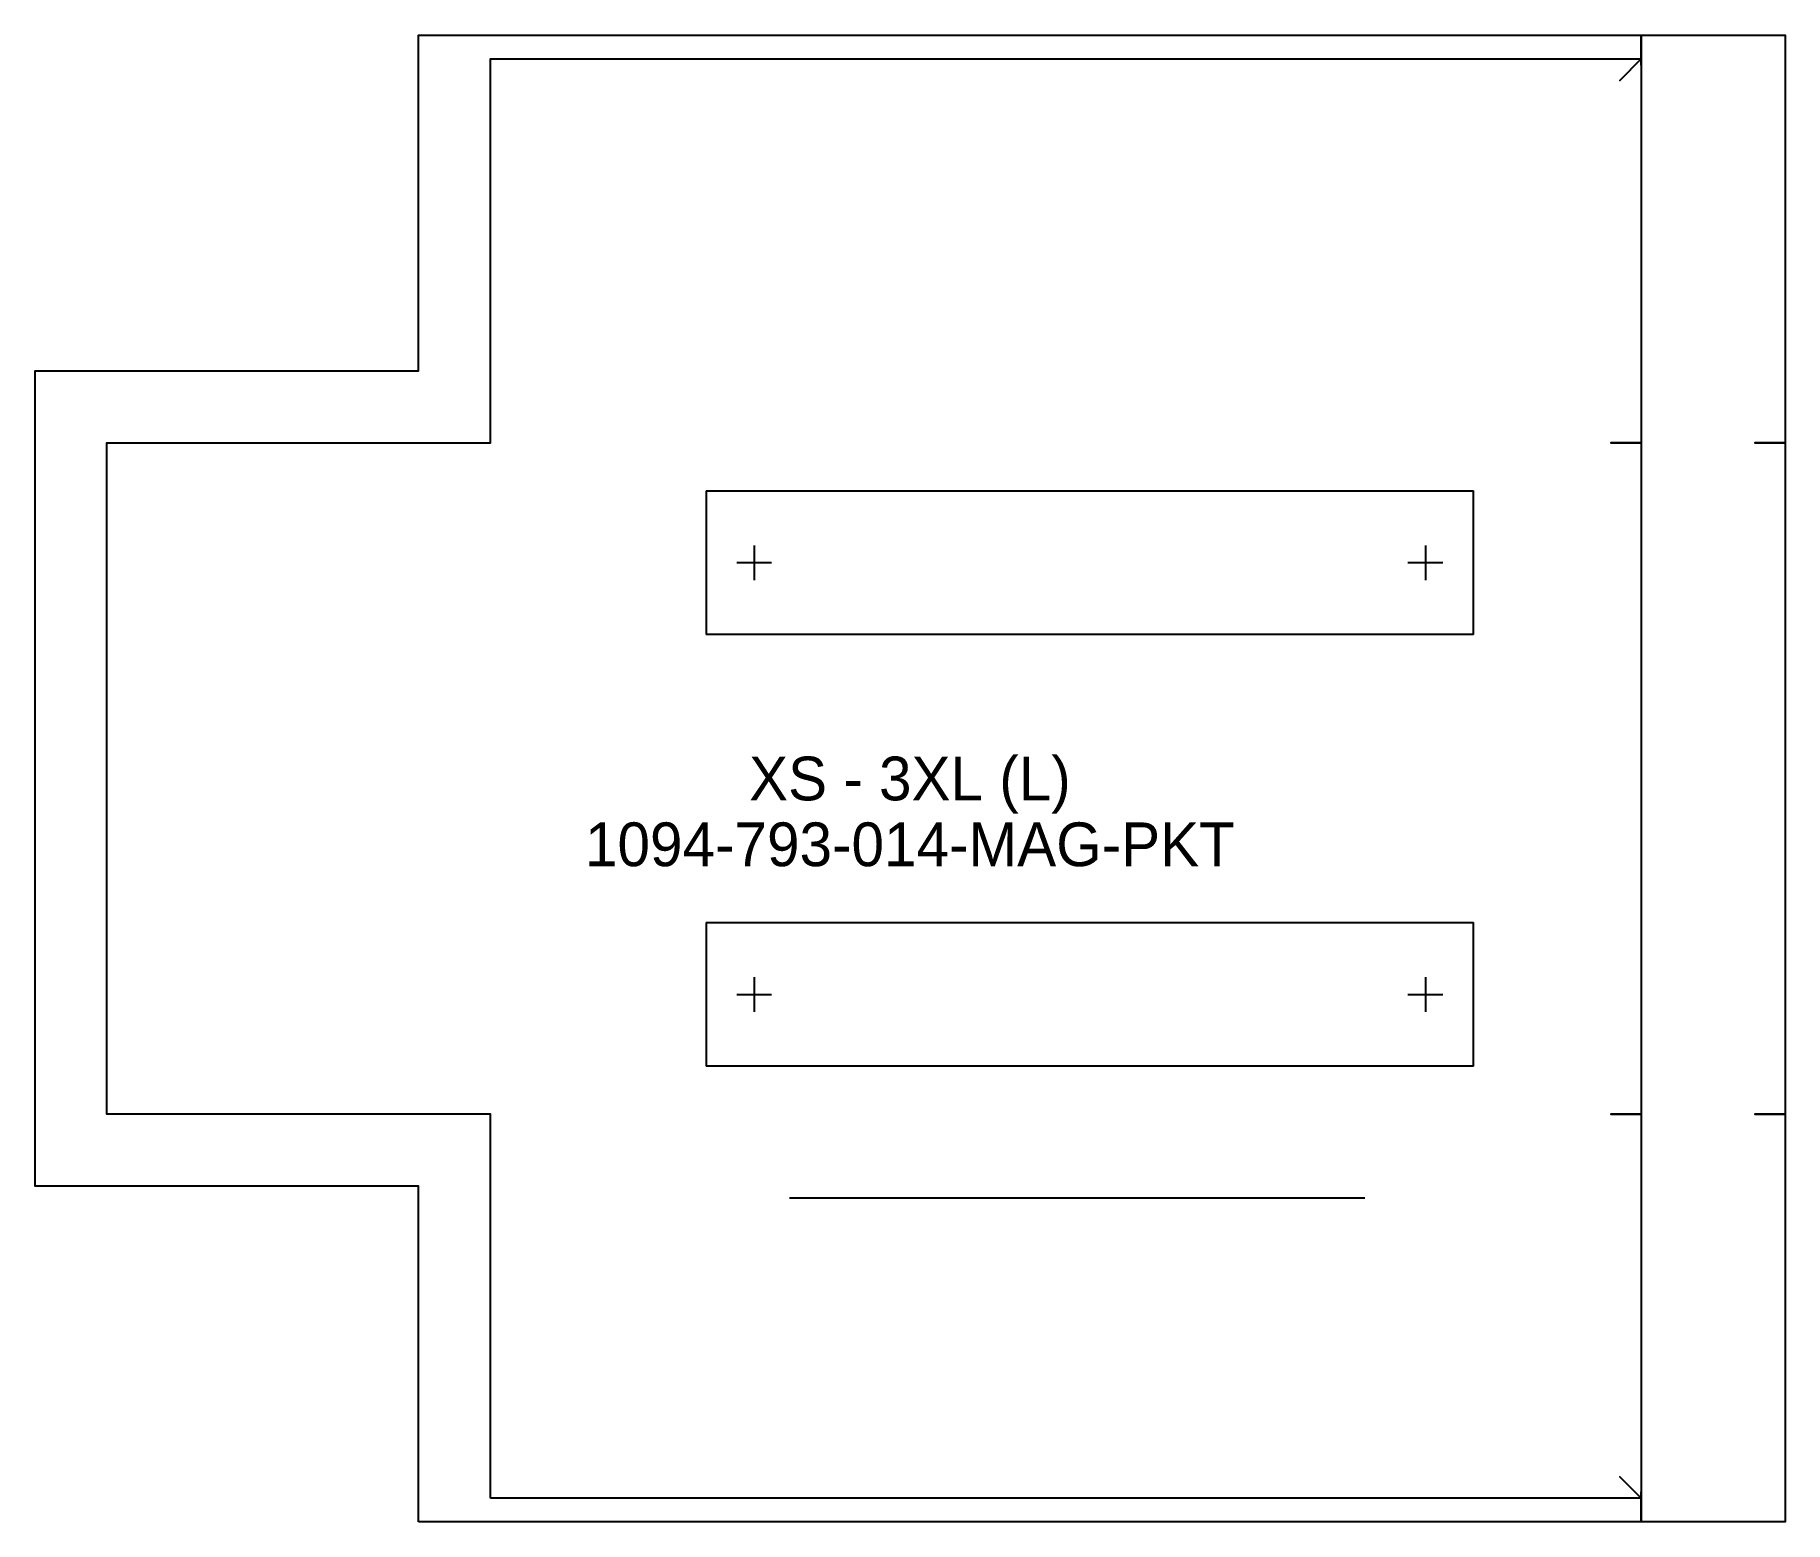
# Model space of a CAD drawing. Header units: inches. Extents: x 0 to 9.12, y 0 to 7.75.
import ezdxf
from ezdxf.enums import TextEntityAlignment as Align

# ---------------------------------------------------------------- set-up
doc = ezdxf.new("R2010")
doc.units = ezdxf.units.IN

msp = doc.modelspace()

# ---------------------------------------------------------------- linework, layer by layer
at = {"layer": 'T001L001'}
for points in [[(2, 0), (2, 1.75), (0, 1.75), (0, 6), (2, 6), (2, 7.75), (8.375, 7.75), (8.375, 7.592), (8.375, 7.75), (9.125, 7.75), (9.125, 5.625), (8.967, 5.625), (9.125, 5.625), (9.125, 2.125), (8.967, 2.125), (9.125, 2.125), (9.125, 0), (8.375, 0), (8.375, 0.157), (8.375, 0), (2, 0)], [(2.375, 0.125), (2.375, 2.125), (0.375, 2.125), (0.375, 5.625), (2.375, 5.625), (2.375, 7.625), (8.375, 7.625), (8.263, 7.513), (8.375, 7.625), (8.375, 5.625), (8.217, 5.625), (8.375, 5.625), (8.375, 2.125), (8.217, 2.125), (8.375, 2.125), (8.375, 0.125), (8.263, 0.236), (8.375, 0.125), (2.375, 0.125)], [(3.5, 5.375), (3.5, 4.625)], [(3.5, 5.375), (7.5, 5.375)], [(7.5, 4.625), (7.5, 5.375)], [(3.75, 5.09), (3.75, 4.909)], [(7.25, 5.09), (7.25, 4.909)], [(3.659, 5), (3.84, 5)], [(7.159, 5), (7.34, 5)], [(7.5, 4.625), (3.5, 4.625)], [(3.5, 3.125), (7.5, 3.125)], [(3.5, 3.125), (3.5, 2.375)], [(7.5, 2.375), (7.5, 3.125)], [(3.75, 2.84), (3.75, 2.659)], [(7.25, 2.84), (7.25, 2.659)], [(3.659, 2.75), (3.84, 2.75)], [(7.159, 2.75), (7.34, 2.75)], [(7.5, 2.375), (3.5, 2.375)], [(3.934, 1.689), (6.934, 1.689)]]:
    msp.add_lwpolyline(points, dxfattribs=at)

# ---------------------------------------------------------------- texts
at = {"layer": 'ABC'}
for s, p in [('XS - 3XL (L)', (4.562, 3.875)), ('1094-793-014-MAG-PKT', (4.562, 3.532))]:
    msp.add_text(s, height=0.227953, dxfattribs=at).set_placement(p, align=Align.MIDDLE_CENTER)

doc.saveas('drawing.dxf')
